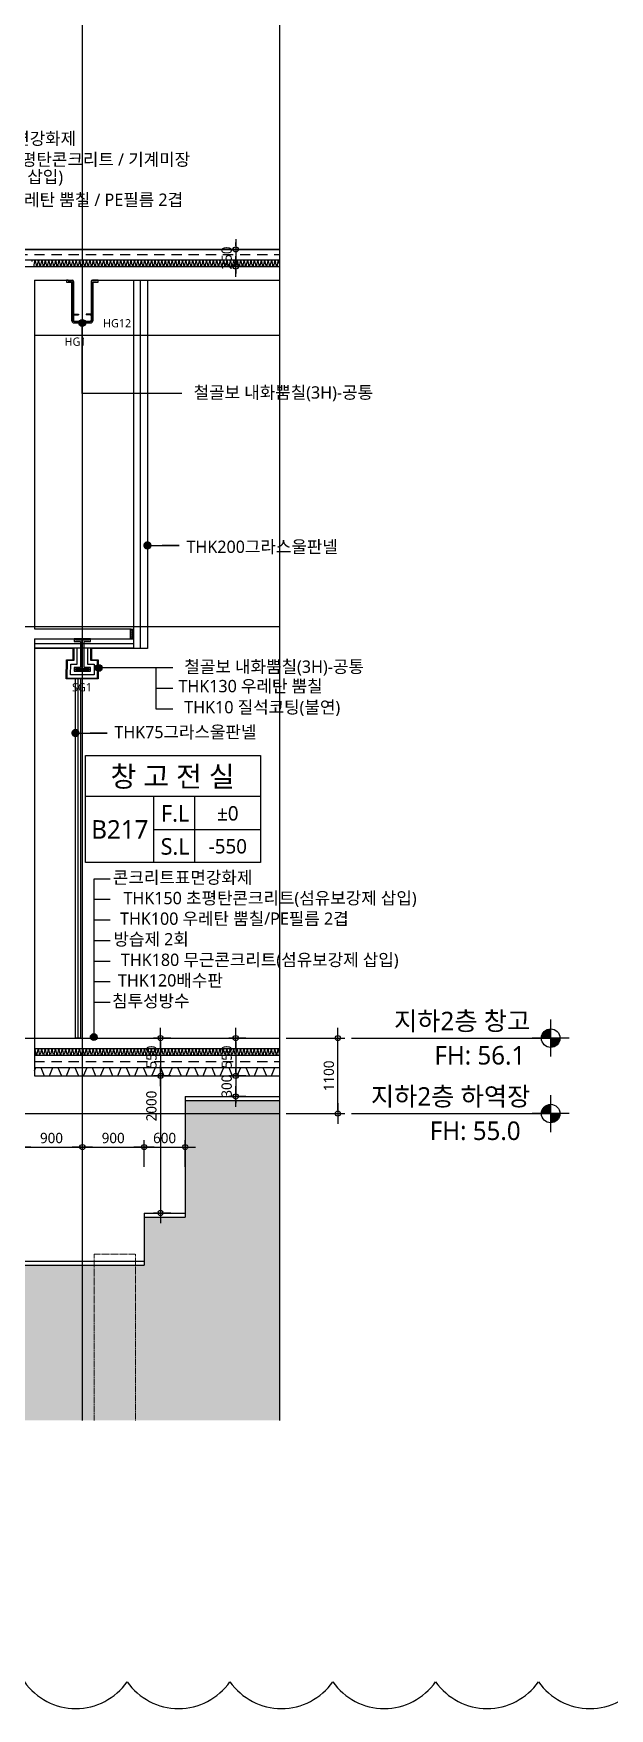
# Model space of a CAD drawing. Header units: millimetres. Extents: x -27104 to 125781, y -3376 to 46996.
# Drawn here: x 84894 to 93297, y -3376 to 21046 of the extents above; entities that cross this region are included whole.
import ezdxf
from ezdxf.enums import TextEntityAlignment as Align

# ---------------------------------------------------------------- set-up
doc = ezdxf.new("R2010")
doc.units = ezdxf.units.MM
doc.header["$LTSCALE"] = 100
doc.header["$MEASUREMENT"] = 0
doc.header["$PDSIZE"] = -10
for name, pattern in [('CEN', [62, 60, -1, 0, -1]), ('HID', [2.5, 1.5, -1]), ('HIDDEN2', [0.1875, 0.125, -0.0625])]:
    doc.linetypes.add(name, pattern=pattern)
doc.layers.get('0').update_dxf_attribs({"linetype": 'CONTINUOUS'})
doc.layers.get('Defpoints').update_dxf_attribs({"color": 171, "linetype": 'CONTINUOUS'})
for name, color, linetype in [('CEN(ST)', 1, 'CEN'), ('CON', 2, 'CONTINUOUS'), ('ELE-6', 8, 'CONTINUOUS'), ('FIN', 8, 'CONTINUOUS'), ('FIN(패널-200글라스울64k)', 4, 'CONTINUOUS'), ('FIN(패널-T75 글라스울)', 6, 'CONTINUOUS'), ('FIN-2', 9, 'CONTINUOUS'), ('HAN', 9, 'CONTINUOUS'), ('HAT 254', 254, 'CONTINUOUS'), ('HF', 3, 'CONTINUOUS'), ('INS', 9, 'BATTING'), ('LED', 7, 'CONTINUOUS'), ('NDIM', 7, 'CONTINUOUS'), ('SASAC 도면번호', 6, 'CONTINUOUS'), ('STEEL', 5, 'CONTINUOUS'), ('SYM', 7, 'CONTINUOUS'), ('TEXT(AXIS)', 2, 'CONTINUOUS'), ('TEXT(MIN)', 7, 'CONTINUOUS'), ('TEXT(노트)', 7, 'CONTINUOUS'), ('TEXT(실명)', 3, 'CONTINUOUS'), ('TEXT-기입', 6, 'CONTINUOUS'), ('TITLE', 7, 'CONTINUOUS'), ('wire-meshes', 1, 'CONTINUOUS'), ('배수판', 5, 'CONTINUOUS'), ('스틸', 8, 'CONTINUOUS')]:
    doc.layers.add(name, color=color, linetype=linetype)
doc.layers.add('CHECK', color=30, linetype='CONTINUOUS', plot=False)
doc.layers.add('Pile', color=3, linetype='CONTINUOUS', lineweight=0)
doc.styles.add('CGS', font='cgse', dxfattribs={"bigfont": 'cgs'})
doc.styles.add('나눔바른고딕', font='NanumBarunGothic.ttf')
doc.linetypes.add('BATTING', pattern='A,0.0001,-0.1,[134,ltypeshp.shx,S=0.1,R=0,X=-0.1,Y=0],-0.2,[134,ltypeshp.shx,S=0.1,R=180,X=0.1,Y=0],-0.1', length=0.4001)
doc.dimstyles.new('NDIM 1200', dxfattribs={"dimscale": 75, "dimtxt": 3, "dimasz": 1, "dimexe": 2, "dimexo": 2, "dimgap": 1, "dimtad": 1, "dimdec": 0, "dimdsep": 46, "dimtxsty": 'CGS', "dimblk": 'DOT0', "dimcen": 1, "dimdle": 8, "dimclrd": 256, "dimclre": 256, "dimclrt": 256, "dimadec": 0, "dimazin": 0, "dimtfac": 1, "dimtdec": 0, "dimtix": 1, "dimtmove": 2, "dimatfit": 3, "dimldrblk": 'DOT0', "dimfxl": 1, "dimtolj": 1, "dimtzin": 0, "dimlwd": -1, "dimlwe": -1, "dimarcsym": 0})

# ---------------------------------------------------------------- blocks, each defined once
blk = doc.blocks.new('A$C51E23882')
at = {"layer": 'TITLE'}
blk.add_lwpolyline([(8500, 0), (0, 0), (0, 5200), (8500, 5200)], close=True, dxfattribs=at)
for points in [[(8500, 3200), (0, 3200)], [(3300, 3200), (3300, 0)], [(5300, 3200), (5300, 0)], [(3300, 1600), (8500, 1600)]]:
    blk.add_lwpolyline(points, dxfattribs=at)
at = {"layer": 'TITLE', "style": '나눔바른고딕'}
for s, p in [('F.L', (4352, 2378)), ('S.L', (4352, 778))]:
    blk.add_text(s, height=800, dxfattribs=at).set_placement(p, align=Align.MIDDLE)
blk = doc.blocks.new('DOT0')
blk.add_line((-3, 0), (3, 0))
at = {"color": 6}
blk.add_circle((0, 0), 0.75, dxfattribs=at)
blk = doc.blocks.new('H-450X200')
at = {"layer": 'STEEL', "color": 3, "linetype": 'ByBlock', "ltscale": 0.5}
for p, q in [((514406, -159110), (514501, -159110)), ((514501, -159110), (514501, -159532)), ((514510, -159532), (514510, -159110)), ((514510, -159110), (514606, -159110)), ((514501, -159532), (514406, -159532)), ((514606, -159532), (514510, -159532))]:
    blk.add_line(p, q, dxfattribs=at)
for points in [[(514606, -159110), (514606, -159096), (514406, -159096), (514406, -159110)], [(514406, -159532), (514406, -159546), (514606, -159546), (514606, -159532)]]:
    blk.add_lwpolyline(points, dxfattribs=at)
blk = doc.blocks.new('*U160')
at = {"layer": 'Defpoints'}
blk.add_point((0, 0), dxfattribs=at)
at = {"layer": 'HF'}
for p, q in [((-209, 0), (-147, 0)), ((-209, 0), (-209, -6)), ((209, 0), (147, 0)), ((209, 0), (209, -6)), ((-209, -6), (-147, -6)), ((-135, -18), (-135, -482)), ((-129, -18), (-129, -482)), ((129, -18), (129, -482)), ((135, -18), (135, -482)), ((209, -6), (147, -6)), ((-135, -518), (-135, -582)), ((-129, -518), (-129, -582)), ((-117, -494), (-55, -494)), ((-117, -500), (-55, -500)), ((-117, -506), (-55, -506)), ((-117, -594), (117, -594)), ((-117, -600), (117, -600)), ((-55, -494), (-55, -500)), ((-55, -500), (-55, -506)), ((117, -494), (55, -494)), ((55, -494), (55, -500)), ((117, -500), (55, -500)), ((55, -500), (55, -506)), ((117, -506), (55, -506)), ((129, -518), (129, -582)), ((135, -518), (135, -582))]:
    blk.add_line(p, q, dxfattribs=at)
for centre, radius, start, end in [((-147, -18), 18, 360, 450), ((147, -18), 18, 90, 180), ((-147, -18), 12, 360, 450), ((147, -18), 12, 90, 180), ((-117, -482), 18, 180, 270), ((-117, -482), 12, 180, 270), ((117, -482), 12, 270, 360), ((117, -482), 18, 270, 360), ((-117, -518), 18, 90, 180), ((-117, -582), 18, 180, 270), ((-117, -518), 12, 90, 180), ((-117, -582), 12, 180, 270), ((117, -518), 18, 0, 90), ((117, -518), 12, 0, 90), ((117, -582), 12, 270, 360), ((117, -582), 18, 270, 360)]:
    blk.add_arc(centre, radius, start, end, dxfattribs=at)
blk = doc.blocks.new('*D307')
at = {"layer": 'Defpoints', "color": 0, "ltscale": 0.4, "transparency": 16777216}
for p in [(88481, 6398), (89335, 6398), (88481, 5298)]:
    blk.add_point(p, dxfattribs=at)
at = {"layer": 'NDIM', "ltscale": 0.4, "transparency": 16777216}
for p, q in [((88581, 6398), (89435, 6398)), ((89335, 5348), (89335, 6348)), ((88581, 5298), (89435, 5298))]:
    blk.add_line(p, q, dxfattribs=at)
at = {"layer": 'NDIM', "ltscale": 0.4, "transparency": 16777216, "xscale": 50, "yscale": 50, "zscale": 50}
for p, rotation in [((89335, 6398), 90), ((89335, 5298), 270)]:
    blk.add_blockref('DOT0', p, dxfattribs=dict(at, rotation=rotation))
at = {"layer": 'NDIM', "ltscale": 0.4, "transparency": 16777216, "insert": (89203, 5848), "char_height": 150, "attachment_point": 5, "rotation": 90, "style": '나눔바른고딕'}
blk.add_mtext('\\A1;1100', dxfattribs=at)
blk = doc.blocks.new('A$C19853FC8')
at = {"layer": 'SYM'}
for p, q in [((1800, 0), (1800, 3600)), ((3600, 1800), (0, 1800))]:
    blk.add_line(p, q, dxfattribs=at)
blk.add_circle((1800, 1800), 900, dxfattribs=at)
for points in [[(900, 1800), (1800, 2700), (914, 1959), (1643, 2686)], [(914, 1959), (1643, 2686), (954, 2112), (1492, 2646)], [(954, 2112), (1492, 2646), (1025, 2260), (1346, 2576)], [(1025, 2260), (1346, 2576), (1109, 2378), (1222, 2491)], [(1800, 900), (2700, 1800), (1959, 914), (2686, 1643)], [(1959, 914), (2686, 1643), (2112, 954), (2646, 1492)], [(2112, 954), (2646, 1492), (2260, 1025), (2576, 1346)], [(2260, 1025), (2576, 1346), (2378, 1109), (2491, 1222)]]:
    blk.add_solid(points, dxfattribs=at)
at = {"layer": 'SYM', "linetype": 'Continuous'}
for points in [[(1800, 2700), (1800, 1800), (900, 1800)], [(2700, 1800), (1800, 900), (1800, 1800)]]:
    blk.add_solid(points, dxfattribs=at)
blk = doc.blocks.new('*D323')
at = {"layer": 'Defpoints', "color": 0, "ltscale": 0.4, "transparency": 16777216}
for p in [(86996, 6398), (86747, 5848), (86996, 5848)]:
    blk.add_point(p, dxfattribs=at)
at = {"layer": 'NDIM', "ltscale": 0.4, "transparency": 16777216}
for p, q in [((86896, 6398), (86647, 6398)), ((86747, 6348), (86747, 5898)), ((86896, 5848), (86647, 5848))]:
    blk.add_line(p, q, dxfattribs=at)
at = {"layer": 'NDIM', "ltscale": 0.4, "transparency": 16777216, "xscale": 50, "yscale": 50, "zscale": 50}
for p, rotation in [((86747, 6398), 90), ((86747, 5848), 270)]:
    blk.add_blockref('DOT0', p, dxfattribs=dict(at, rotation=rotation))
at = {"layer": 'NDIM', "ltscale": 0.4, "transparency": 16777216, "insert": (86615, 6123), "char_height": 150, "attachment_point": 5, "rotation": 90, "style": '나눔바른고딕'}
blk.add_mtext('\\A1;550', dxfattribs=at)
blk = doc.blocks.new('*D324')
at = {"layer": 'Defpoints', "color": 0, "ltscale": 0.4, "transparency": 16777216}
for p in [(86996, 5848), (86747, 3848), (86996, 3848)]:
    blk.add_point(p, dxfattribs=at)
at = {"layer": 'NDIM', "ltscale": 0.4, "transparency": 16777216}
for p, q in [((86896, 5848), (86647, 5848)), ((86747, 5798), (86747, 3898)), ((86896, 3848), (86647, 3848))]:
    blk.add_line(p, q, dxfattribs=at)
at = {"layer": 'NDIM', "ltscale": 0.4, "transparency": 16777216, "xscale": 50, "yscale": 50, "zscale": 50}
for p, rotation in [((86747, 5848), 90), ((86747, 3848), 270)]:
    blk.add_blockref('DOT0', p, dxfattribs=dict(at, rotation=rotation))
at = {"layer": 'NDIM', "ltscale": 0.4, "transparency": 16777216, "insert": (86615, 5408), "char_height": 150, "attachment_point": 5, "rotation": 90, "style": '나눔바른고딕'}
blk.add_mtext('\\A1;2000', dxfattribs=at)
blk = doc.blocks.new('*D437')
at = {"layer": 'Defpoints', "color": 0, "ltscale": 0.4, "transparency": 16777216}
for p in [(88094, 6398), (87844, 5848), (88094, 5848)]:
    blk.add_point(p, dxfattribs=at)
at = {"layer": 'NDIM', "ltscale": 0.4, "transparency": 16777216}
for p, q in [((87994, 6398), (87744, 6398)), ((87844, 6348), (87844, 5898)), ((87994, 5848), (87744, 5848))]:
    blk.add_line(p, q, dxfattribs=at)
at = {"layer": 'NDIM', "ltscale": 0.4, "transparency": 16777216, "xscale": 50, "yscale": 50, "zscale": 50}
for p, rotation in [((87844, 6398), 90), ((87844, 5848), 270)]:
    blk.add_blockref('DOT0', p, dxfattribs=dict(at, rotation=rotation))
at = {"layer": 'NDIM', "ltscale": 0.4, "transparency": 16777216, "insert": (87713, 6123), "char_height": 150, "attachment_point": 5, "rotation": 90, "style": '나눔바른고딕'}
blk.add_mtext('\\A1;550', dxfattribs=at)
blk = doc.blocks.new('*D438')
at = {"layer": 'Defpoints', "color": 0, "ltscale": 0.4, "transparency": 16777216}
for p in [(88094, 5848), (87844, 5548), (88094, 5548)]:
    blk.add_point(p, dxfattribs=at)
at = {"layer": 'NDIM', "ltscale": 0.4, "transparency": 16777216}
for p, q in [((87844, 5898), (87844, 5948)), ((87994, 5848), (87744, 5848)), ((87844, 5848), (87844, 5548)), ((87994, 5548), (87744, 5548)), ((87844, 5498), (87844, 5448))]:
    blk.add_line(p, q, dxfattribs=at)
at = {"layer": 'NDIM', "ltscale": 0.4, "transparency": 16777216, "xscale": 50, "yscale": 50, "zscale": 50}
for p, rotation in [((87844, 5848), 270), ((87844, 5548), 90)]:
    blk.add_blockref('DOT0', p, dxfattribs=dict(at, rotation=rotation))
at = {"layer": 'NDIM', "ltscale": 0.4, "transparency": 16777216, "insert": (87713, 5698), "char_height": 150, "attachment_point": 5, "rotation": 90, "style": '나눔바른고딕'}
blk.add_mtext('\\A1;300', dxfattribs=at)
blk = doc.blocks.new('*D439')
at = {"layer": 'Defpoints', "color": 0, "ltscale": 0.4, "transparency": 16777216}
for p in [(85607, 4810), (84707, 4422), (85607, 4422)]:
    blk.add_point(p, dxfattribs=at)
at = {"layer": 'NDIM', "ltscale": 0.4, "transparency": 16777216}
for p, q in [((84707, 4522), (84707, 4910)), ((85607, 4522), (85607, 4910)), ((84757, 4810), (85557, 4810))]:
    blk.add_line(p, q, dxfattribs=at)
at = {"layer": 'NDIM', "ltscale": 0.4, "transparency": 16777216, "xscale": 50, "yscale": 50, "zscale": 50, "rotation": 180}
blk.add_blockref('DOT0', (84707, 4810), dxfattribs=at)
at = {"layer": 'NDIM', "ltscale": 0.4, "transparency": 16777216, "xscale": 50, "yscale": 50, "zscale": 50}
blk.add_blockref('DOT0', (85607, 4810), dxfattribs=at)
at = {"layer": 'NDIM', "ltscale": 0.4, "transparency": 16777216, "insert": (85157, 4941), "char_height": 150, "attachment_point": 5, "style": '나눔바른고딕'}
blk.add_mtext('\\A1;900', dxfattribs=at)
blk = doc.blocks.new('*D440')
at = {"layer": 'Defpoints', "color": 0, "ltscale": 0.4, "transparency": 16777216}
for p in [(87107, 4810), (86507, 4422), (87107, 4422)]:
    blk.add_point(p, dxfattribs=at)
at = {"layer": 'NDIM', "ltscale": 0.4, "transparency": 16777216}
for p, q in [((86507, 4522), (86507, 4910)), ((87107, 4522), (87107, 4910)), ((86557, 4810), (87057, 4810))]:
    blk.add_line(p, q, dxfattribs=at)
at = {"layer": 'NDIM', "ltscale": 0.4, "transparency": 16777216, "xscale": 50, "yscale": 50, "zscale": 50, "rotation": 180}
blk.add_blockref('DOT0', (86507, 4810), dxfattribs=at)
at = {"layer": 'NDIM', "ltscale": 0.4, "transparency": 16777216, "xscale": 50, "yscale": 50, "zscale": 50}
blk.add_blockref('DOT0', (87107, 4810), dxfattribs=at)
at = {"layer": 'NDIM', "ltscale": 0.4, "transparency": 16777216, "insert": (86807, 4941), "char_height": 150, "attachment_point": 5, "style": '나눔바른고딕'}
blk.add_mtext('\\A1;600', dxfattribs=at)
blk = doc.blocks.new('*D446')
at = {"layer": 'Defpoints', "color": 0, "ltscale": 0.4, "transparency": 16777216}
for p in [(88094, 17898), (87844, 17648), (88094, 17648)]:
    blk.add_point(p, dxfattribs=at)
at = {"layer": 'NDIM', "ltscale": 0.4, "transparency": 16777216}
for p, q in [((87994, 17898), (87744, 17898)), ((87844, 17948), (87844, 17998)), ((87844, 17898), (87844, 17648)), ((87994, 17648), (87744, 17648)), ((87844, 17598), (87844, 17548))]:
    blk.add_line(p, q, dxfattribs=at)
at = {"layer": 'NDIM', "ltscale": 0.4, "transparency": 16777216, "xscale": 50, "yscale": 50, "zscale": 50}
for p, rotation in [((87844, 17898), 270), ((87844, 17648), 90)]:
    blk.add_blockref('DOT0', p, dxfattribs=dict(at, rotation=rotation))
at = {"layer": 'NDIM', "ltscale": 0.4, "transparency": 16777216, "insert": (87713, 17773), "char_height": 150, "attachment_point": 5, "rotation": 90, "style": '나눔바른고딕'}
blk.add_mtext('\\A1;250', dxfattribs=at)
blk = doc.blocks.new('*D451')
at = {"layer": 'Defpoints', "color": 0, "ltscale": 0.4, "transparency": 16777216}
for p in [(86507, 4810), (85607, 4422), (86507, 4422)]:
    blk.add_point(p, dxfattribs=at)
at = {"layer": 'NDIM', "ltscale": 0.4, "transparency": 16777216}
for p, q in [((85607, 4522), (85607, 4910)), ((86507, 4522), (86507, 4910)), ((85657, 4810), (86457, 4810))]:
    blk.add_line(p, q, dxfattribs=at)
at = {"layer": 'NDIM', "ltscale": 0.4, "transparency": 16777216, "xscale": 50, "yscale": 50, "zscale": 50, "rotation": 180}
blk.add_blockref('DOT0', (85607, 4810), dxfattribs=at)
at = {"layer": 'NDIM', "ltscale": 0.4, "transparency": 16777216, "xscale": 50, "yscale": 50, "zscale": 50}
blk.add_blockref('DOT0', (86507, 4810), dxfattribs=at)
at = {"layer": 'NDIM', "ltscale": 0.4, "transparency": 16777216, "insert": (86057, 4941), "char_height": 150, "attachment_point": 5, "style": '나눔바른고딕'}
blk.add_mtext('\\A1;900', dxfattribs=at)

msp = doc.modelspace()

# ---------------------------------------------------------------- hatches: boundary and pattern name
at = {"ltscale": 10000}
h = msp.add_hatch(color=256, dxfattribs=at)
h.dxf.hatch_style = 1
edge = h.paths.add_edge_path()
edge.add_arc((85606.8, 16826.9), 50, 360, 720, ccw=False)
h = msp.add_hatch(color=256, dxfattribs=at)
h.dxf.hatch_style = 1
edge = h.paths.add_edge_path()
edge.add_arc((85845.5, 11796.7), 50, 360, 720, ccw=False)
h = msp.add_hatch(color=256, dxfattribs=at)
h.dxf.hatch_style = 1
edge = h.paths.add_edge_path()
edge.add_arc((85774, 6412.9), 50, 0, 360)
at = {"layer": 'HAT 254', "ltscale": 1000}
h = msp.add_hatch(color=256, dxfattribs=at)
h.dxf.hatch_style = 1
h.paths.add_polyline_path([(83856.8, 3087.9), (83856.8, 1290), (77356.8, 1290), (77356.8, 3087.9), (71606.8, 3087.9), (71606.8, 4787.9), (70860.6, 4787.9), (70860.6, 825), (88481.4, 825), (88481.4, 5487.9), (87106.8, 5487.9), (87106.8, 3787.9), (86506.8, 3787.9), (86506.8, 3087.9)])
at = {"layer": 'INS', "linetype": 'ByBlock'}
h = msp.add_hatch(dxfattribs=at)
h.set_pattern_fill('DOTS', color=251, scale=80)
h.set_pattern_definition([(0, (-2774503.6126, -1630127.1675), (2.5, 5), [0, -5])])
h.paths.add_polyline_path([(86356.8, 12355.9), (86356.8, 12230.9), (86306.8, 12230.9), (86306.8, 12355.9)])

# ---------------------------------------------------------------- linework, layer by layer
at = {"color": 2, "linetype": 'ByBlock'}
for p, q in [((86307.5, 12230.9), (86356.8, 12230.9)), ((86308.3, 12355.9), (86356.8, 12355.9))]:
    msp.add_line(p, q, dxfattribs=at)
at = {"layer": 'CEN(ST)', "ltscale": 10000}
for p, q in [((85606.8, 38897.9), (85606.8, 825)), ((70860.6, 17897.9), (88481.4, 17897.9)), ((70860.6, 12397.9), (88481.4, 12397.9)), ((84160.7, 6397.9), (88481.4, 6397.9)), ((70860.6, 5297.9), (88481.4, 5297.9))]:
    msp.add_line(p, q, dxfattribs=at)
at = {"layer": 'CHECK'}
msp.add_lwpolyline([(68260.8, -2986, 0.5205671), (69760.8, -2986, 0.5205671), (71260.8, -2986, 0.5205671), (72760.8, -2986, 0.5205671), (74260.8, -2986, 0.5205671), (75760.8, -2986, 0.5205671), (77260.8, -2986, 0.5205671), (78760.8, -2986, 0.5205671), (80260.8, -2986, 0.5205671), (81760.8, -2986, 0.5205671), (83260.8, -2986, 0.5205671), (84760.8, -2986, 0.5205671), (86260.8, -2986, 0.5205671), (87760.8, -2986, 0.5205671), (89260.8, -2986, 0.5205671), (90760.8, -2986, 0.5205671), (92260.8, -2986, 0.5205671), (93760.8, -2986, 0.5205671)], format="xyb", dxfattribs=at)
at = {"layer": 'CON', "ltscale": 0.1}
msp.add_line((81656.8, 17647.9), (88481.4, 17647.9), dxfattribs=at)
at = {"layer": 'CON', "ltscale": 10000}
for p, q in [((84906.8, 17447.9), (84906.8, 12367.9)), ((84906.8, 12367.9), (86306.8, 12367.9)), ((84906.8, 12217.9), (86306.8, 12217.9)), ((84906.8, 12217.9), (84906.8, 5847.9)), ((86306.8, 12367.9), (86306.8, 12217.9)), ((84906.8, 5847.9), (88481.4, 5847.9)), ((87106.8, 5547.9), (88481.4, 5547.9)), ((87106.8, 5547.9), (87106.8, 3847.9)), ((86506.8, 3847.9), (86506.8, 3147.9)), ((86506.8, 3847.9), (87106.8, 3847.9)), ((83856.8, 3147.9), (86506.8, 3147.9))]:
    msp.add_line(p, q, dxfattribs=at)
at = {"layer": 'CON', "ltscale": 0.1}
for points in [[(84906.8, 17447.9), (85459.8, 17447.9)], [(85753.8, 17447.9), (88481.4, 17447.9)]]:
    msp.add_lwpolyline(points, dxfattribs=at)
at = {"layer": 'ELE-6', "ltscale": 10000}
msp.add_lwpolyline([(84906.8, 16647.9), (88481.4, 16647.9)], dxfattribs=at)
at = {"layer": 'FIN', "ltscale": 10000}
for p, q in [((88481.4, 17897.9), (81656.8, 17897.9)), ((84906.8, 6397.9), (88481.4, 6397.9))]:
    msp.add_line(p, q, dxfattribs=at)
at = {"layer": 'FIN'}
for p, q in [((84906.8, 6147.9), (88481.4, 6147.9)), ((84906.8, 5967.9), (88481.4, 5967.9))]:
    msp.add_line(p, q, dxfattribs=at)
at = {"layer": 'FIN', "ltscale": 10000}
msp.add_lwpolyline([(81656.8, 17747.9), (88481.4, 17747.9)], dxfattribs=at)
at = {"layer": 'FIN', "ltscale": 1000}
for points in [[(84873.6, 17720.8, -1.4491979), (84911, 17720.8), (84898.6, 17675, 0.5248557), (84917.3, 17647.9, 0.5248557), (84936, 17675), (84923.6, 17720.8, -1.4491979), (84961, 17720.8), (84948.6, 17675, 0.5248557), (84967.3, 17647.9, 0.5248557), (84986, 17675), (84973.6, 17720.8, -1.4491979), (85011, 17720.8), (84998.6, 17675, 0.5248557), (85017.3, 17647.9, 0.5248557), (85036, 17675), (85023.6, 17720.8, -1.4491979), (85061, 17720.8), (85048.6, 17675, 0.5248557), (85067.3, 17647.9, 0.5248557), (85086, 17675), (85073.6, 17720.8, -1.4491979), (85111, 17720.8), (85098.6, 17675, 0.5248557), (85117.3, 17647.9, 0.5248557), (85136, 17675), (85123.6, 17720.8, -1.4491979), (85161, 17720.8), (85148.6, 17675, 0.5248557), (85167.3, 17647.9, 0.5248557), (85186, 17675), (85173.6, 17720.8, -1.4491979), (85211, 17720.8), (85198.6, 17675, 0.5248557), (85217.3, 17647.9, 0.5248557), (85236, 17675), (85223.6, 17720.8, -1.4491979), (85261, 17720.8), (85248.6, 17675, 0.5248557), (85267.3, 17647.9, 0.5248557), (85286, 17675), (85273.6, 17720.8, -1.4491979), (85311, 17720.8), (85298.6, 17675, 0.5248557), (85317.3, 17647.9, 0.5248557), (85336, 17675), (85323.6, 17720.8, -1.4491979), (85361, 17720.8), (85348.6, 17675, 0.5248557), (85367.3, 17647.9, 0.5248557), (85386, 17675), (85373.6, 17720.8, -1.4491979), (85411, 17720.8), (85398.6, 17675, 0.5248557), (85417.3, 17647.9, 0.5248557), (85436, 17675), (85423.6, 17720.8, -1.4491979), (85461, 17720.8), (85448.6, 17675, 0.5248557), (85467.3, 17647.9, 0.5248557), (85486, 17675), (85473.6, 17720.8, -1.4491979), (85511, 17720.8), (85498.6, 17675, 0.5248557), (85517.3, 17647.9, 0.5248557), (85536, 17675), (85523.6, 17720.8, -1.4491979), (85561, 17720.8), (85548.6, 17675, 0.5248557), (85567.3, 17647.9, 0.5248557), (85586, 17675), (85573.6, 17720.8, -1.4491979), (85611, 17720.8), (85598.6, 17675, 0.5248557), (85617.3, 17647.9, 0.5248557), (85636, 17675), (85623.6, 17720.8, -1.4491979), (85661, 17720.8), (85648.6, 17675, 0.5248557), (85667.3, 17647.9, 0.5248557), (85686, 17675), (85673.6, 17720.8, -1.4491979), (85711, 17720.8), (85698.6, 17675, 0.5248557), (85717.3, 17647.9, 0.5248557), (85736, 17675), (85723.6, 17720.8, -1.4491979), (85761, 17720.8), (85748.6, 17675, 0.5248557), (85767.3, 17647.9, 0.5248557), (85786, 17675), (85773.6, 17720.8, -1.4491979), (85811, 17720.8), (85798.6, 17675, 0.5248557), (85817.3, 17647.9, 0.5248557), (85836, 17675), (85823.6, 17720.8, -1.4491979), (85861, 17720.8), (85848.6, 17675, 0.5248557), (85867.3, 17647.9, 0.5248557), (85886, 17675), (85873.6, 17720.8, -1.4491979), (85911, 17720.8), (85898.6, 17675, 0.5248557), (85917.3, 17647.9, 0.5248557), (85936, 17675), (85923.6, 17720.8, -1.4491979), (85961, 17720.8), (85948.6, 17675, 0.5248557), (85967.3, 17647.9, 0.5248557), (85986, 17675), (85973.6, 17720.8, -1.4491979), (86011, 17720.8), (85998.6, 17675, 0.5248557), (86017.3, 17647.9, 0.5248557), (86036, 17675), (86023.6, 17720.8, -1.4491979), (86061, 17720.8), (86048.6, 17675, 0.5248557), (86067.3, 17647.9, 0.5248557), (86086, 17675), (86073.6, 17720.8, -1.4491979), (86111, 17720.8), (86098.6, 17675, 0.5248557), (86117.3, 17647.9, 0.5248557), (86136, 17675), (86123.6, 17720.8, -1.4491979), (86161, 17720.8), (86148.6, 17675, 0.5248557), (86167.3, 17647.9, 0.5248557), (86186, 17675), (86173.6, 17720.8, -1.4491979), (86211, 17720.8), (86198.6, 17675, 0.5248557), (86217.3, 17647.9, 0.5248557), (86236, 17675), (86223.6, 17720.8, -1.4491979), (86261, 17720.8), (86248.6, 17675, 0.5248557), (86267.3, 17647.9, 0.5248557), (86286, 17675), (86273.6, 17720.8, -1.4491979), (86311, 17720.8), (86298.6, 17675, 0.5248557), (86317.3, 17647.9, 0.5248557), (86336, 17675), (86323.6, 17720.8, -1.4491979), (86361, 17720.8), (86348.6, 17675, 0.5248557), (86367.3, 17647.9, 0.5248557), (86386, 17675), (86373.6, 17720.8, -1.4491979), (86411, 17720.8), (86398.6, 17675, 0.5248557), (86417.3, 17647.9, 0.5248557), (86436, 17675), (86423.6, 17720.8, -1.4491979), (86461, 17720.8), (86448.6, 17675, 0.5248557), (86467.3, 17647.9)], [(86467.3, 17647.9, 0.5248557), (86486, 17675), (86473.6, 17720.8, -1.4491979), (86511, 17720.8), (86498.6, 17675, 0.5248557), (86517.3, 17647.9, 0.5248557), (86536, 17675), (86523.6, 17720.8, -1.4491979), (86561, 17720.8), (86548.6, 17675, 0.5248557), (86567.3, 17647.9, 0.5248557), (86586, 17675), (86573.6, 17720.8, -1.4491979), (86611, 17720.8), (86598.6, 17675, 0.5248557), (86617.3, 17647.9, 0.5248557), (86636, 17675), (86623.6, 17720.8, -1.4491979), (86661, 17720.8), (86648.6, 17675, 0.5248557), (86667.3, 17647.9, 0.5248557), (86686, 17675), (86673.6, 17720.8, -1.4491979), (86711, 17720.8), (86698.6, 17675, 0.5248557), (86717.3, 17647.9, 0.5248557), (86736, 17675), (86723.6, 17720.8, -1.4491979), (86761, 17720.8), (86748.6, 17675, 0.5248557), (86767.3, 17647.9, 0.5248557), (86786, 17675), (86773.6, 17720.8, -1.4491979), (86811, 17720.8), (86798.6, 17675, 0.5248557), (86817.3, 17647.9, 0.5248557), (86836, 17675), (86823.6, 17720.8, -1.4491979), (86861, 17720.8), (86848.6, 17675, 0.5248557), (86867.3, 17647.9, 0.5248557), (86886, 17675), (86873.6, 17720.8, -1.4491979), (86911, 17720.8), (86898.6, 17675, 0.5248557), (86917.3, 17647.9, 0.5248557), (86936, 17675), (86923.6, 17720.8, -1.4491979), (86961, 17720.8), (86948.6, 17675, 0.5248557), (86967.3, 17647.9, 0.5248557), (86986, 17675), (86973.6, 17720.8, -1.4491979), (87011, 17720.8), (86998.6, 17675, 0.5248557), (87017.3, 17647.9, 0.5248557), (87036, 17675), (87023.6, 17720.8, -1.4491979), (87061, 17720.8), (87048.6, 17675, 0.5248557), (87067.3, 17647.9, 0.5248557), (87086, 17675), (87073.6, 17720.8, -1.4491979), (87111, 17720.8), (87098.6, 17675, 0.5248557), (87117.3, 17647.9, 0.5248557), (87136, 17675), (87123.6, 17720.8, -1.4491979), (87161, 17720.8), (87148.6, 17675, 0.5248557), (87167.3, 17647.9, 0.5248557), (87186, 17675), (87173.6, 17720.8, -1.4491979), (87211, 17720.8), (87198.6, 17675, 0.5248557), (87217.3, 17647.9, 0.5248557), (87236, 17675), (87223.6, 17720.8, -1.4491979), (87261, 17720.8), (87248.6, 17675, 0.5248557), (87267.3, 17647.9, 0.5248557), (87286, 17675), (87273.6, 17720.8, -1.4491979), (87311, 17720.8), (87298.6, 17675, 0.5248557), (87317.3, 17647.9, 0.5248557), (87336, 17675), (87323.6, 17720.8, -1.4491979), (87361, 17720.8), (87348.6, 17675, 0.5248557), (87367.3, 17647.9, 0.5248557), (87386, 17675), (87373.6, 17720.8, -1.4491979), (87411, 17720.8), (87398.6, 17675, 0.5248557), (87417.3, 17647.9, 0.5248557), (87436, 17675), (87423.6, 17720.8, -1.4491979), (87461, 17720.8), (87448.6, 17675, 0.5248557), (87467.3, 17647.9, 0.5248557), (87486, 17675), (87473.6, 17720.8, -1.4491979), (87511, 17720.8), (87498.6, 17675, 0.5248557), (87517.3, 17647.9, 0.5248557), (87536, 17675), (87523.6, 17720.8, -1.4491979), (87561, 17720.8), (87548.6, 17675, 0.5248557), (87567.3, 17647.9, 0.5248557), (87586, 17675), (87573.6, 17720.8, -1.4491979), (87611, 17720.8), (87598.6, 17675, 0.5248557), (87617.3, 17647.9, 0.5248557), (87636, 17675), (87623.6, 17720.8, -1.4491979), (87661, 17720.8), (87648.6, 17675, 0.5248557), (87667.3, 17647.9, 0.5248557), (87686, 17675), (87673.6, 17720.8, -1.4491979), (87711, 17720.8), (87698.6, 17675, 0.5248557), (87717.3, 17647.9, 0.5248557), (87736, 17675), (87723.6, 17720.8, -1.4491979), (87761, 17720.8), (87748.6, 17675, 0.5248557), (87767.3, 17647.9, 0.5248557), (87786, 17675), (87773.6, 17720.8, -1.4491979), (87811, 17720.8), (87798.6, 17675, 0.5248557), (87817.3, 17647.9, 0.5248557), (87836, 17675), (87823.6, 17720.8, -1.4491979), (87861, 17720.8), (87848.6, 17675, 0.5248557), (87867.3, 17647.9, 0.5248557), (87886, 17675), (87873.6, 17720.8, -1.4491979), (87911, 17720.8), (87898.6, 17675, 0.5248557), (87917.3, 17647.9, 0.5248557), (87936, 17675), (87923.6, 17720.8, -1.4491979), (87961, 17720.8), (87948.6, 17675, 0.5248557), (87967.3, 17647.9, 0.5248557), (87986, 17675), (87973.6, 17720.8, -0.3531785), (87981.4, 17744.7, -0.3531785)], [(87967.3, 17647.9, 0.5248557), (87986, 17675), (87973.6, 17720.8, -1.4491979), (88011, 17720.8), (87998.6, 17675, 0.5248557), (88017.3, 17647.9, 0.5248557), (88036, 17675), (88023.6, 17720.8, -1.4491979), (88061, 17720.8), (88048.6, 17675, 0.5248557), (88067.3, 17647.9, 0.5248557), (88086, 17675), (88073.6, 17720.8, -1.4491979), (88111, 17720.8), (88098.6, 17675, 0.5248557), (88117.3, 17647.9, 0.5248557), (88136, 17675), (88123.6, 17720.8, -1.4491979), (88161, 17720.8), (88148.6, 17675, 0.5248557), (88167.3, 17647.9, 0.5248557), (88186, 17675), (88173.6, 17720.8, -1.4491979), (88211, 17720.8), (88198.6, 17675, 0.5248557), (88217.3, 17647.9, 0.5248557), (88236, 17675), (88223.6, 17720.8, -1.4491979), (88261, 17720.8), (88248.6, 17675, 0.5248557), (88267.3, 17647.9, 0.5248557), (88286, 17675), (88273.6, 17720.8, -1.4491979), (88311, 17720.8), (88298.6, 17675, 0.5248557), (88317.3, 17647.9, 0.5248557), (88336, 17675), (88323.6, 17720.8, -1.4491979), (88361, 17720.8), (88348.6, 17675, 0.5248557), (88367.3, 17647.9, 0.5248557), (88386, 17675), (88373.6, 17720.8, -1.4491979), (88411, 17720.8), (88398.6, 17675, 0.5248557), (88417.3, 17647.9, 0.5248557), (88436, 17675), (88423.6, 17720.8, -1.4491979), (88461, 17720.8), (88448.6, 17675, 0.5248557), (88467.3, 17647.9, 0.5248557), (88486, 17675), (88473.6, 17720.8, -0.3531781), (88481.4, 17744.7, -0.3531781)], [(84914, 6147.9, 0.5248557), (84932.7, 6175), (84920.3, 6220.8, -1.4491979), (84957.7, 6220.8), (84945.3, 6175, 0.5248557), (84964, 6147.9, 0.5248557), (84982.7, 6175), (84970.3, 6220.8, -1.4491979), (85007.7, 6220.8), (84995.3, 6175, 0.5248557), (85014, 6147.9, 0.5248557), (85032.7, 6175), (85020.3, 6220.8, -1.4491979), (85057.7, 6220.8), (85045.3, 6175, 0.5248557), (85064, 6147.9, 0.5248557), (85082.7, 6175), (85070.3, 6220.8, -1.4491979), (85107.7, 6220.8), (85095.3, 6175, 0.5248557), (85114, 6147.9, 0.5248557), (85132.7, 6175), (85120.3, 6220.8, -1.4491979), (85157.7, 6220.8), (85145.3, 6175, 0.5248557), (85164, 6147.9, 0.5248557), (85182.7, 6175), (85170.3, 6220.8, -1.4491979), (85207.7, 6220.8), (85195.3, 6175, 0.5248557), (85214, 6147.9, 0.5248557), (85232.7, 6175), (85220.3, 6220.8, -1.4491979), (85257.7, 6220.8), (85245.3, 6175, 0.5248557), (85264, 6147.9, 0.5248557), (85282.7, 6175), (85270.3, 6220.8, -1.4491979), (85307.7, 6220.8), (85295.3, 6175, 0.5248557), (85314, 6147.9, 0.5248557), (85332.7, 6175), (85320.3, 6220.8, -1.4491979), (85357.7, 6220.8), (85345.3, 6175, 0.5248557), (85364, 6147.9, 0.5248557), (85382.7, 6175), (85370.3, 6220.8, -1.4491979), (85407.7, 6220.8), (85395.3, 6175, 0.5248557), (85414, 6147.9, 0.5248557), (85432.7, 6175), (85420.3, 6220.8, -1.4491979), (85457.7, 6220.8), (85445.3, 6175, 0.5248557), (85464, 6147.9, 0.5248557), (85482.7, 6175), (85470.3, 6220.8, -1.4491979), (85507.7, 6220.8), (85495.3, 6175, 0.5248557), (85514, 6147.9, 0.5248557), (85532.7, 6175), (85520.3, 6220.8, -1.4491979), (85557.7, 6220.8), (85545.3, 6175, 0.5248557), (85564, 6147.9, 0.5248557), (85582.7, 6175), (85570.3, 6220.8, -1.4491979), (85607.7, 6220.8), (85595.3, 6175, 0.5248557), (85614, 6147.9, 0.5248557), (85632.7, 6175), (85620.3, 6220.8, -1.4491979), (85657.7, 6220.8), (85645.3, 6175, 0.5248557), (85664, 6147.9, 0.5248557), (85682.7, 6175), (85670.3, 6220.8, -1.4491979), (85707.7, 6220.8), (85695.3, 6175, 0.5248557), (85714, 6147.9, 0.5248557), (85732.7, 6175), (85720.3, 6220.8, -1.4491979), (85757.7, 6220.8), (85745.3, 6175, 0.5248557), (85764, 6147.9, 0.5248557), (85782.7, 6175), (85770.3, 6220.8, -1.4491979), (85807.7, 6220.8), (85795.3, 6175, 0.5248557), (85814, 6147.9, 0.5248557), (85832.7, 6175), (85820.3, 6220.8, -1.4491979), (85857.7, 6220.8), (85845.3, 6175, 0.5248557), (85864, 6147.9, 0.5248557), (85882.7, 6175), (85870.3, 6220.8, -1.4491979), (85907.7, 6220.8), (85895.3, 6175, 0.5248557), (85914, 6147.9, 0.5248557), (85932.7, 6175), (85920.3, 6220.8, -1.4491979), (85957.7, 6220.8), (85945.3, 6175, 0.5248557), (85964, 6147.9, 0.5248557), (85982.7, 6175), (85970.3, 6220.8, -1.4491979), (86007.7, 6220.8), (85995.3, 6175, 0.5248557), (86014, 6147.9, 0.5248557), (86032.7, 6175), (86020.3, 6220.8, -1.4491979), (86057.7, 6220.8), (86045.3, 6175, 0.5248557), (86064, 6147.9, 0.5248557), (86082.7, 6175), (86070.3, 6220.8, -1.4491979), (86107.7, 6220.8), (86095.3, 6175, 0.5248557), (86114, 6147.9, 0.5248557), (86132.7, 6175), (86120.3, 6220.8, -1.4491979), (86157.7, 6220.8), (86145.3, 6175, 0.5248557), (86164, 6147.9, 0.5248557), (86182.7, 6175), (86170.3, 6220.8, -1.4491979), (86207.7, 6220.8), (86195.3, 6175, 0.5248557), (86214, 6147.9, 0.5248557), (86232.7, 6175), (86220.3, 6220.8, -1.4491979), (86257.7, 6220.8), (86245.3, 6175, 0.5248557), (86264, 6147.9, 0.5248557), (86282.7, 6175), (86270.3, 6220.8, -1.4491979), (86307.7, 6220.8), (86295.3, 6175, 0.5248557), (86314, 6147.9, 0.5248557), (86332.7, 6175), (86320.3, 6220.8, -1.4491979), (86357.7, 6220.8), (86345.3, 6175, 0.5248557), (86364, 6147.9, 0.5248557), (86382.7, 6175), (86370.3, 6220.8, -1.4491979), (86407.7, 6220.8), (86395.3, 6175, 0.5248557), (86414, 6147.9, 0.5248557), (86432.7, 6175), (86420.3, 6220.8, -1.4491979), (86457.7, 6220.8), (86445.3, 6175, 0.5248557), (86464, 6147.9, 0.5248557), (86482.7, 6175), (86470.3, 6220.8, -1.4491979), (86507.7, 6220.8), (86495.3, 6175, 0.5248557), (86514, 6147.9)], [(86514, 6147.9, 0.5248557), (86532.7, 6175), (86520.3, 6220.8, -1.4491979), (86557.7, 6220.8), (86545.3, 6175, 0.5248557), (86564, 6147.9, 0.5248557), (86582.7, 6175), (86570.3, 6220.8, -1.4491979), (86607.7, 6220.8), (86595.3, 6175, 0.5248557), (86614, 6147.9, 0.5248557), (86632.7, 6175), (86620.3, 6220.8, -1.4491979), (86657.7, 6220.8), (86645.3, 6175, 0.5248557), (86664, 6147.9, 0.5248557), (86682.7, 6175), (86670.3, 6220.8, -1.4491979), (86707.7, 6220.8), (86695.3, 6175, 0.5248557), (86714, 6147.9, 0.5248557), (86732.7, 6175), (86720.3, 6220.8, -1.4491979), (86757.7, 6220.8), (86745.3, 6175, 0.5248557), (86764, 6147.9, 0.5248557), (86782.7, 6175), (86770.3, 6220.8, -1.4491979), (86807.7, 6220.8), (86795.3, 6175, 0.5248557), (86814, 6147.9, 0.5248557), (86832.7, 6175), (86820.3, 6220.8, -1.4491979), (86857.7, 6220.8), (86845.3, 6175, 0.5248557), (86864, 6147.9, 0.5248557), (86882.7, 6175), (86870.3, 6220.8, -1.4491979), (86907.7, 6220.8), (86895.3, 6175, 0.5248557), (86914, 6147.9, 0.5248557), (86932.7, 6175), (86920.3, 6220.8, -1.4491979), (86957.7, 6220.8), (86945.3, 6175, 0.5248557), (86964, 6147.9, 0.5248557), (86982.7, 6175), (86970.3, 6220.8, -1.4491979), (87007.7, 6220.8), (86995.3, 6175, 0.5248557), (87014, 6147.9, 0.5248557), (87032.7, 6175), (87020.3, 6220.8, -1.4491979), (87057.7, 6220.8), (87045.3, 6175, 0.5248557), (87064, 6147.9, 0.5248557), (87082.7, 6175), (87070.3, 6220.8, -1.4491979), (87107.7, 6220.8), (87095.3, 6175, 0.5248557), (87114, 6147.9, 0.5248557), (87132.7, 6175), (87120.3, 6220.8, -1.4491979), (87157.7, 6220.8), (87145.3, 6175, 0.5248557), (87164, 6147.9, 0.5248557), (87182.7, 6175), (87170.3, 6220.8, -1.4491979), (87207.7, 6220.8), (87195.3, 6175, 0.5248557), (87214, 6147.9, 0.5248557), (87232.7, 6175), (87220.3, 6220.8, -1.4491979), (87257.7, 6220.8), (87245.3, 6175, 0.5248557), (87264, 6147.9, 0.5248557), (87282.7, 6175), (87270.3, 6220.8, -1.4491979), (87307.7, 6220.8), (87295.3, 6175, 0.5248557), (87314, 6147.9, 0.5248557), (87332.7, 6175), (87320.3, 6220.8, -1.4491979), (87357.7, 6220.8), (87345.3, 6175, 0.5248557), (87364, 6147.9, 0.5248557), (87382.7, 6175), (87370.3, 6220.8, -1.4491979), (87407.7, 6220.8), (87395.3, 6175, 0.5248557), (87414, 6147.9, 0.5248557), (87432.7, 6175), (87420.3, 6220.8, -1.4491979), (87457.7, 6220.8), (87445.3, 6175, 0.5248557), (87464, 6147.9, 0.5248557), (87482.7, 6175), (87470.3, 6220.8, -1.4491979), (87507.7, 6220.8), (87495.3, 6175, 0.5248557), (87514, 6147.9, 0.5248557), (87532.7, 6175), (87520.3, 6220.8, -1.4491979), (87557.7, 6220.8), (87545.3, 6175, 0.5248557), (87564, 6147.9, 0.5248557), (87582.7, 6175), (87570.3, 6220.8, -1.4491979), (87607.7, 6220.8), (87595.3, 6175, 0.5248557), (87614, 6147.9, 0.5248557), (87632.7, 6175), (87620.3, 6220.8, -1.4491979), (87657.7, 6220.8), (87645.3, 6175, 0.5248557), (87664, 6147.9, 0.5248557), (87682.7, 6175), (87670.3, 6220.8, -1.4491979), (87707.7, 6220.8), (87695.3, 6175, 0.5248557), (87714, 6147.9, 0.5248557), (87732.7, 6175), (87720.3, 6220.8, -1.4491979), (87757.7, 6220.8), (87745.3, 6175, 0.5248557), (87764, 6147.9, 0.5248557), (87782.7, 6175), (87770.3, 6220.8, -1.4491979), (87807.7, 6220.8), (87795.3, 6175, 0.5248557), (87814, 6147.9, 0.5248557), (87832.7, 6175), (87820.3, 6220.8, -1.4491979), (87857.7, 6220.8), (87845.3, 6175, 0.5248557), (87864, 6147.9, 0.5248557), (87882.7, 6175), (87870.3, 6220.8, -1.4491979), (87907.7, 6220.8), (87895.3, 6175, 0.5248557), (87914, 6147.9, 0.5248557), (87932.7, 6175), (87920.3, 6220.8, -1.4491979), (87957.7, 6220.8), (87945.3, 6175, 0.5248557), (87964, 6147.9, 0.5248557), (87982.7, 6175), (87970.3, 6220.8, -0.4062951), (87981.4, 6246.4, -0.4062951)], [(87964, 6147.9, 0.5248557), (87982.7, 6175), (87970.3, 6220.8, -1.4491979), (88007.7, 6220.8), (87995.3, 6175, 0.5248557), (88014, 6147.9, 0.5248557), (88032.7, 6175), (88020.3, 6220.8, -1.4491979), (88057.7, 6220.8), (88045.3, 6175, 0.5248557), (88064, 6147.9, 0.5248557), (88082.7, 6175), (88070.3, 6220.8, -1.4491979), (88107.7, 6220.8), (88095.3, 6175, 0.5248557), (88114, 6147.9, 0.5248557), (88132.7, 6175), (88120.3, 6220.8, -1.4491979), (88157.7, 6220.8), (88145.3, 6175, 0.5248557), (88164, 6147.9, 0.5248557), (88182.7, 6175), (88170.3, 6220.8, -1.4491979), (88207.7, 6220.8), (88195.3, 6175, 0.5248557), (88214, 6147.9, 0.5248557), (88232.7, 6175), (88220.3, 6220.8, -1.4491979), (88257.7, 6220.8), (88245.3, 6175, 0.5248557), (88264, 6147.9, 0.5248557), (88282.7, 6175), (88270.3, 6220.8, -1.4491979), (88307.7, 6220.8), (88295.3, 6175, 0.5248557), (88314, 6147.9, 0.5248557), (88332.7, 6175), (88320.3, 6220.8, -1.4491979), (88357.7, 6220.8), (88345.3, 6175, 0.5248557), (88364, 6147.9, 0.5248557), (88382.7, 6175), (88370.3, 6220.8, -1.4491979), (88407.7, 6220.8), (88395.3, 6175, 0.5248557), (88414, 6147.9, 0.5248557), (88432.7, 6175), (88420.3, 6220.8, -1.4491979), (88457.7, 6220.8), (88445.3, 6175, 0.5248557), (88464, 6147.9, 0.5248557), (88482.7, 6175), (88470.3, 6220.8, -0.4062947), (88481.4, 6246.4, -0.4062947)]]:
    msp.add_lwpolyline(points, format="xyb", dxfattribs=at)
at = {"layer": 'FIN', "ltscale": 10000}
msp.add_lwpolyline([(85815.8, 17447.9), (85815.8, 17441.9), (85753.8, 17441.9, 0.4142136), (85741.8, 17429.9), (85741.8, 16865.9, -0.4142136), (85723.8, 16847.9), (85489.8, 16847.9, -0.4142136), (85471.8, 16865.9), (85471.8, 17429.9, 0.4142136), (85459.8, 17441.9), (85397.8, 17441.9), (85397.8, 17447.9), (85376.8, 17447.9), (85376.8, 17420.9), (85450.8, 17420.9), (85450.8, 16865.9, 0.4142136), (85489.8, 16826.9), (85723.8, 16826.9, 0.4142136), (85762.8, 16865.9), (85762.8, 17420.9), (85836.8, 17420.9), (85836.8, 17447.9)], format="xyb", close=True, dxfattribs=at)
msp.add_lwpolyline([(85727.8, 11802.9), (85632.3, 11802.9), (85632.3, 12182.9), (85727.8, 12182.9), (85727.8, 12217.9), (85485.8, 12217.9), (85485.8, 12182.9), (85581.3, 12182.9), (85581.3, 11802.9), (85485.8, 11802.9), (85485.8, 11746.9), (85727.8, 11746.9)], close=True, dxfattribs=at)
at = {"layer": 'FIN(패널-200글라스울64k)', "ltscale": 10000}
msp.add_lwpolyline([(86356.8, 12077.9), (86356.8, 17447.9), (86556.8, 17447.9), (86556.8, 12077.9)], close=True, dxfattribs=at)
at = {"layer": 'FIN(패널-T75 글라스울)', "ltscale": 10000}
msp.add_lwpolyline([(85506.8, 6397.9), (85506.8, 11646.9), (85581.8, 11646.9), (85581.8, 6397.9)], close=True, dxfattribs=at)
at = {"layer": 'FIN-2', "ltscale": 0.5}
msp.add_line((86506.8, 3147.9), (86506.8, 3087.9), dxfattribs=at)
at = {"layer": 'HAN', "ltscale": 10000}
for p, q in [((87106.8, 5487.9), (88481.4, 5487.9)), ((86506.8, 3787.9), (87106.8, 3787.9)), ((87106.8, 3847.9), (87106.8, 3787.9)), ((83856.8, 3087.9), (86506.8, 3087.9))]:
    msp.add_line(p, q, dxfattribs=at)
at = {"layer": 'INS', "ltscale": 2.5}
msp.add_line((86456.8, 12077.9), (86456.8, 17447.9), dxfattribs=at)
at = {"layer": 'INS', "linetype": 'Continuous', "ltscale": 1.6}
msp.add_line((86306.8, 12217.9), (86356.8, 12217.9), dxfattribs=at)
at = {"layer": 'INS', "ltscale": 1.6}
msp.add_line((84906.8, 12152.9), (86356.8, 12152.9), dxfattribs=at)
at = {"layer": 'INS', "linetype": 'Continuous'}
msp.add_line((85481.3, 12087.9), (85732.3, 12087.9), dxfattribs=at)
at = {"layer": 'INS', "ltscale": 0.9}
msp.add_line((85544.3, 6397.9), (85544.3, 11646.9), dxfattribs=at)
at = {"layer": 'INS'}
msp.add_line((84906.8, 6247.9), (88481.4, 6247.9), dxfattribs=at)
at = {"layer": 'INS', "ltscale": 1.2}
msp.add_lwpolyline([(85682.3, 12087.9), (85682.3, 11852.9), (85777.8, 11852.9), (85777.8, 11696.9), (85433.4, 11696.9), (85436.9, 11852.9), (85531.3, 11852.9), (85531.3, 12087.9)], dxfattribs=at)
at = {"layer": 'LED', "ltscale": 10000}
for p, q in [((85606.8, 15794.9), (85606.8, 16826.9)), ((87059.7, 15794.9), (85606.8, 15794.9)), ((86925.9, 11796.7), (85845.5, 11796.7)), ((86683.2, 11195.8), (86683.2, 11796.7)), ((86925.9, 11496.7), (86683.2, 11496.7)), ((86925.9, 11195.8), (86683.2, 11195.8)), ((85774, 8717.6), (85774, 6412.9))]:
    msp.add_line(p, q, dxfattribs=at)
for centre in [(85606.8, 16826.9), (85845.5, 11796.7), (85774, 6412.9)]:
    msp.add_circle(centre, 50, dxfattribs=at)
at = {"layer": 'Pile', "color": 8, "linetype": 'HIDDEN2'}
msp.add_lwpolyline([(85781.8, 825), (85781.8, 3247.9), (86381.8, 3247.9), (86381.8, 825)], dxfattribs=at)
at = {"layer": 'SASAC 도면번호', "ltscale": 10000}
msp.add_lwpolyline([(84906.8, 12087.9), (85481.3, 12087.9), (85481.3, 11902.9), (85388, 11902.9), (85382.3, 11646.9), (85827.8, 11646.9), (85827.8, 11902.9), (85732.3, 11902.9), (85732.3, 12087.9), (86356.8, 12087.9), (86356.8, 12077.9), (85742.3, 12077.9), (85742.3, 11912.9), (85837.8, 11912.9), (85837.8, 11636.9), (85372.1, 11636.9), (85378.2, 11912.9), (85471.3, 11912.9), (85471.3, 12077.9), (84906.8, 12077.9)], dxfattribs=at)
at = {"layer": 'SYM', "ltscale": 1000}
for p, q in [((89531.4, 6397.9), (92438.9, 6397.9)), ((89531.4, 5297.9), (92438.9, 5297.9))]:
    msp.add_line(p, q, dxfattribs=at)
at = {"layer": 'SYM', "ltscale": 10000}
msp.add_lwpolyline([(88481.4, 38897.9), (88481.4, 21985.6), (88563.9, 22005.9), (88398.9, 21884.4), (88481.4, 21904.6), (88481.4, 825)], dxfattribs=at)
at = {"layer": 'TEXT(MIN)', "ltscale": 10000}
for p, q in [((86014, 8717.6), (85774, 8717.6)), ((86014, 8417.6), (85774, 8417.6)), ((86014, 8117.6), (85774, 8117.6)), ((86014, 7817.6), (85774, 7817.6)), ((86014, 7517.6), (85774, 7517.6)), ((86014, 7217.6), (85774, 7217.6)), ((86014, 6917.6), (85774, 6917.6))]:
    msp.add_line(p, q, dxfattribs=at)
at = {"layer": 'wire-meshes', "linetype": 'HID'}
msp.add_line((84906.8, 6057.9), (88481.4, 6057.9), dxfattribs=at)
msp.add_lwpolyline([(81656.8, 17822.9), (88481.4, 17822.9)], dxfattribs=at)
at = {"layer": '배수판'}
for points in [[(84906.8, 5919.2), (84927.6, 5967.9), (85000.9, 5967.9), (85052.2, 5847.9), (85125.6, 5847.9), (85176.9, 5967.9), (85250.2, 5967.9), (85301.5, 5847.9), (85374.8, 5847.9), (85426.1, 5967.9), (85499.4, 5967.9), (85550.7, 5847.9), (85624.1, 5847.9), (85675.4, 5967.9), (85748.7, 5967.9), (85800, 5847.9), (85873.3, 5847.9), (85924.6, 5967.9), (85997.9, 5967.9), (86049.2, 5847.9), (86122.6, 5847.9), (86173.9, 5967.9), (86247.2, 5967.9), (86298.5, 5847.9), (86371.8, 5847.9), (86423.1, 5967.9), (86496.5, 5967.9), (86547.8, 5847.9), (86621.1, 5847.9), (86672.4, 5967.9), (86745.7, 5967.9), (86797, 5847.9), (86870.3, 5847.9), (86921.6, 5967.9), (86995, 5967.9), (87046.3, 5847.9), (87119.6, 5847.9), (87170.9, 5967.9), (87244.2, 5967.9), (87295.5, 5847.9), (87368.8, 5847.9), (87420.1, 5967.9), (87493.5, 5967.9), (87544.8, 5847.9), (87544.8, 5847.9)], [(87399.3, 5919.2), (87420.1, 5967.9), (87493.5, 5967.9), (87544.8, 5847.9), (87618.1, 5847.9), (87669.4, 5967.9), (87742.7, 5967.9), (87794, 5847.9), (87867.4, 5847.9), (87918.6, 5967.9), (87992, 5967.9), (88043.3, 5847.9), (88116.6, 5847.9), (88167.9, 5967.9), (88241.2, 5967.9), (88292.5, 5847.9), (88365.9, 5847.9), (88417.2, 5967.9), (88481.4, 5967.9)]]:
    msp.add_lwpolyline(points, dxfattribs=at)
at = {"layer": '스틸', "color": 6, "linetype": 'ByBlock', "const_width": 3}
msp.add_lwpolyline([(86277.5, 12368.9), (86307.5, 12368.9), (86307.5, 12229.4), (86356.8, 12229.4)], dxfattribs=at)
at = {"layer": '스틸', "color": 6, "linetype": 'ByBlock'}
msp.add_lwpolyline([(86356.8, 12368.9), (86354.8, 12368.9), (86354.8, 12357.9), (86310.3, 12357.9), (86310.3, 12368.9), (86308.3, 12368.9), (86308.3, 12355.9), (86356.8, 12355.9)], close=True, dxfattribs=at)

# ---------------------------------------------------------------- block references
msp.add_blockref('H-450X200', (-428899.1, 171314.4))
at = {"xscale": 0.3, "yscale": 0.3, "zscale": 0.3}
msp.add_blockref('A$C51E23882', (85654.6, 8959.1), dxfattribs=at)
at = {"ltscale": 1000, "xscale": 0.15, "yscale": 0.15, "zscale": 0.15}
for p in [(92168.9, 6127.9), (92168.9, 5027.9)]:
    msp.add_blockref('A$C19853FC8', p, dxfattribs=at)
at = {"layer": 'HF'}
msp.add_blockref('*U160', (85606.8, 17447.9), dxfattribs=at)

# ---------------------------------------------------------------- texts
at = {"layer": 'TEXT(AXIS)', "style": '나눔바른고딕'}
for s, p in [('지하2층 창고', (90154, 6647.9)), ('FH: 56.1', (90741.6, 6147.9)), ('지하2층 하역장', (89816.2, 5547.9)), ('FH: 55.0', (90673.8, 5047.9))]:
    msp.add_text(s, height=270, dxfattribs=at).set_placement(p, align=Align.MIDDLE_LEFT)
at = {"layer": 'TEXT(MIN)', "style": '나눔바른고딕'}
for s, p in [('콘크리트표면강화제', (85516.2, 19514.5)), ('THK150 초평탄콘크리트 / 기계미장', (87179, 19209.1)), ('(섬유보강제 삽입)', (85326, 18958.2)), ('THK100 우레탄 뿜칠 / PE필름 2겹', (87076.1, 18622.7)), ('콘크리트표면강화제', (88085.7, 8740.2)), ('THK150 초평탄콘크리트(섬유보강제 삽입)', (90483.4, 8440.2)), ('THK100 우레탄 뿜칠/PE필름 2겹', (89491.6, 8140.2)), ('방습제 2회', (87159.7, 7840.2)), ('THK180 무근콘크리트(섬유보강제 삽입)', (90220.1, 7540.2)), ('THK120배수판', (87656.3, 7240.2)), ('침투성방수', (87170.7, 6940.2))]:
    msp.add_text(s, height=180, dxfattribs=at).set_placement(p, align=Align.MIDDLE_RIGHT)
for s, p in [('철골보 내화뿜칠(3H)-공통', (89848, 15812.5)), ('THK200그라스울판넬', (89333.7, 13562.5)), ('철골보 내화뿜칠(3H)-공통', (89714.2, 11814.3)), ('THK130 우레탄 뿜칠', (89111.6, 11531)), ('THK10 질석코팅(불연)', (89368.5, 11223.5)), ('THK75그라스울판넬', (88146.6, 10861.4))]:
    msp.add_text(s, height=180, rotation=360, dxfattribs=at).set_placement(p, align=Align.MIDDLE_RIGHT)
at = {"layer": 'TEXT(노트)', "style": '나눔바른고딕'}
for s, p in [('HG12', (85910.1, 16821.6)), ('HG1', (85347.7, 16553.2)), ('SG1', (85457.5, 11513.7))]:
    msp.add_text(s, height=120, dxfattribs=at).set_placement(p, align=Align.MIDDLE_LEFT)
at = {"layer": 'TEXT(실명)', "style": '나눔바른고딕'}
msp.add_text('창 고 전 실', height=300, dxfattribs=at).set_placement((86923.9, 10217.3), align=Align.MIDDLE)
at = {"layer": 'TEXT-기입', "style": '나눔바른고딕'}
for s, height, p in [('±0', 210, (87729.4, 9675.5)), ('B217', 270, (86153.8, 9443.1)), ('-550', 210, (87729.4, 9195.5))]:
    msp.add_text(s, height=height, dxfattribs=at).set_placement(p, align=Align.MIDDLE)

# ---------------------------------------------------------------- dimensions: what is measured, and where the dimension line sits
at = {"layer": 'NDIM', "ltscale": 0.4}
for base, p1, p2, angle, picture, middle in [((87844.3, 17647.9), (88093.5, 17897.9), (88093.5, 17647.9), 270, '*D446', (87712.9, 17772.9)), ((86746.6, 5847.9), (86995.8, 6397.9), (86995.8, 5847.9), 270, '*D323', (86615.1, 6122.9)), ((87844.3, 5847.9), (88093.5, 6397.9), (88093.5, 5847.9), 270, '*D437', (87712.9, 6122.9)), ((89334.7, 6397.9), (88481.4, 5297.9), (88481.4, 6397.9), 90, '*D307', (89203.2, 5847.9)), ((87844.3, 5547.9), (88093.5, 5847.9), (88093.5, 5547.9), 270, '*D438', (87712.8, 5697.9))]:
    dim = msp.add_linear_dim(base=base, p1=p1, p2=p2, angle=angle, dimstyle='NDIM 1200', override={"dimscale": 50, "dimtxsty": '나눔바른고딕'}, dxfattribs=at)
    dim.commit()
    dim.dimension.update_dxf_attribs({"geometry": picture, "text_midpoint": middle})
dim = msp.add_linear_dim(base=(86746.6, 3847.9), p1=(86995.8, 5847.9), p2=(86995.8, 3847.9), angle=270, dimstyle='NDIM 1200', override={"dimscale": 50, "dimtxsty": '나눔바른고딕'}, dxfattribs=at)
dim.commit()
dim.dimension.update_dxf_attribs({"geometry": '*D324', "text_midpoint": (86615.1, 5407.9), "dimtype": 160})
for base, p1, p2, picture, middle in [((85606.8, 4809.9), (84706.8, 4421.5), (85606.8, 4421.5), '*D439', (85156.8, 4941.4)), ((86506.8, 4809.9), (85606.8, 4421.5), (86506.8, 4421.5), '*D451', (86056.8, 4941.4)), ((87106.8, 4809.9), (86506.8, 4421.5), (87106.8, 4421.5), '*D440', (86806.8, 4941.4))]:
    dim = msp.add_linear_dim(base=base, p1=p1, p2=p2, dimstyle='NDIM 1200', override={"dimscale": 50, "dimtxsty": '나눔바른고딕'}, dxfattribs=at)
    dim.commit()
    dim.dimension.update_dxf_attribs({"geometry": picture, "text_midpoint": middle})

# ---------------------------------------------------------------- leaders
at = {"layer": 'NDIM', "ltscale": 10000}
for points in [[(86556.8, 13582.1), (87017.5, 13582.1), (86770, 13582.1)], [(85506.8, 10846.7), (85967.5, 10846.7), (85720, 10846.7)]]:
    msp.add_leader(points, dimstyle='NDIM 1200', override={"dimscale": 120, "dimasz": 1, "dimgap": 1, "dimtad": 0, "dimldrblk": 'Dot'}, dxfattribs=at)

doc.saveas('drawing.dxf')
